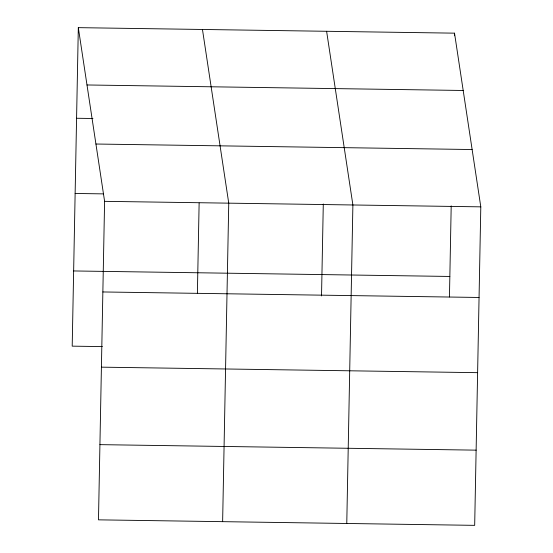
<?xml version="1.0" encoding="UTF-8"?>
<svg xmlns="http://www.w3.org/2000/svg" width="553" height="553" viewBox="0 0 553 553"><rect width="100%" height="100%" fill="white"/><g stroke="black" fill="none" stroke-linecap="round" stroke-linejoin="round"><path stroke-width="0.83" d="M78.319 27.65L104.6 201.34L98.482 519.841L474.681 525.35L480.799 206.85L454.518 33.159L78.319 27.65L72.201 346.15L102.374 346.593M197.393 293.277L199.128 203.034M222.631 521.659L228.748 203.158L202.46 29.468M321.528 295.945L323.291 203.988M346.772 523.477L352.89 204.976L326.609 31.286M449.451 296.961L451.2 205.861M454.462 35.745L454.518 33.159M86.994 84.968L463.186 90.478M76.577 118.259L92.959 118.501M95.925 144.022L472.124 149.531M75.132 193.467L103.584 193.882M104.6 201.34L480.799 206.85M73.646 270.949L449.845 276.452M102.865 291.956L479.057 297.466M101.42 367.157L477.612 372.667M99.927 444.64L476.126 450.149"/></g></svg>
